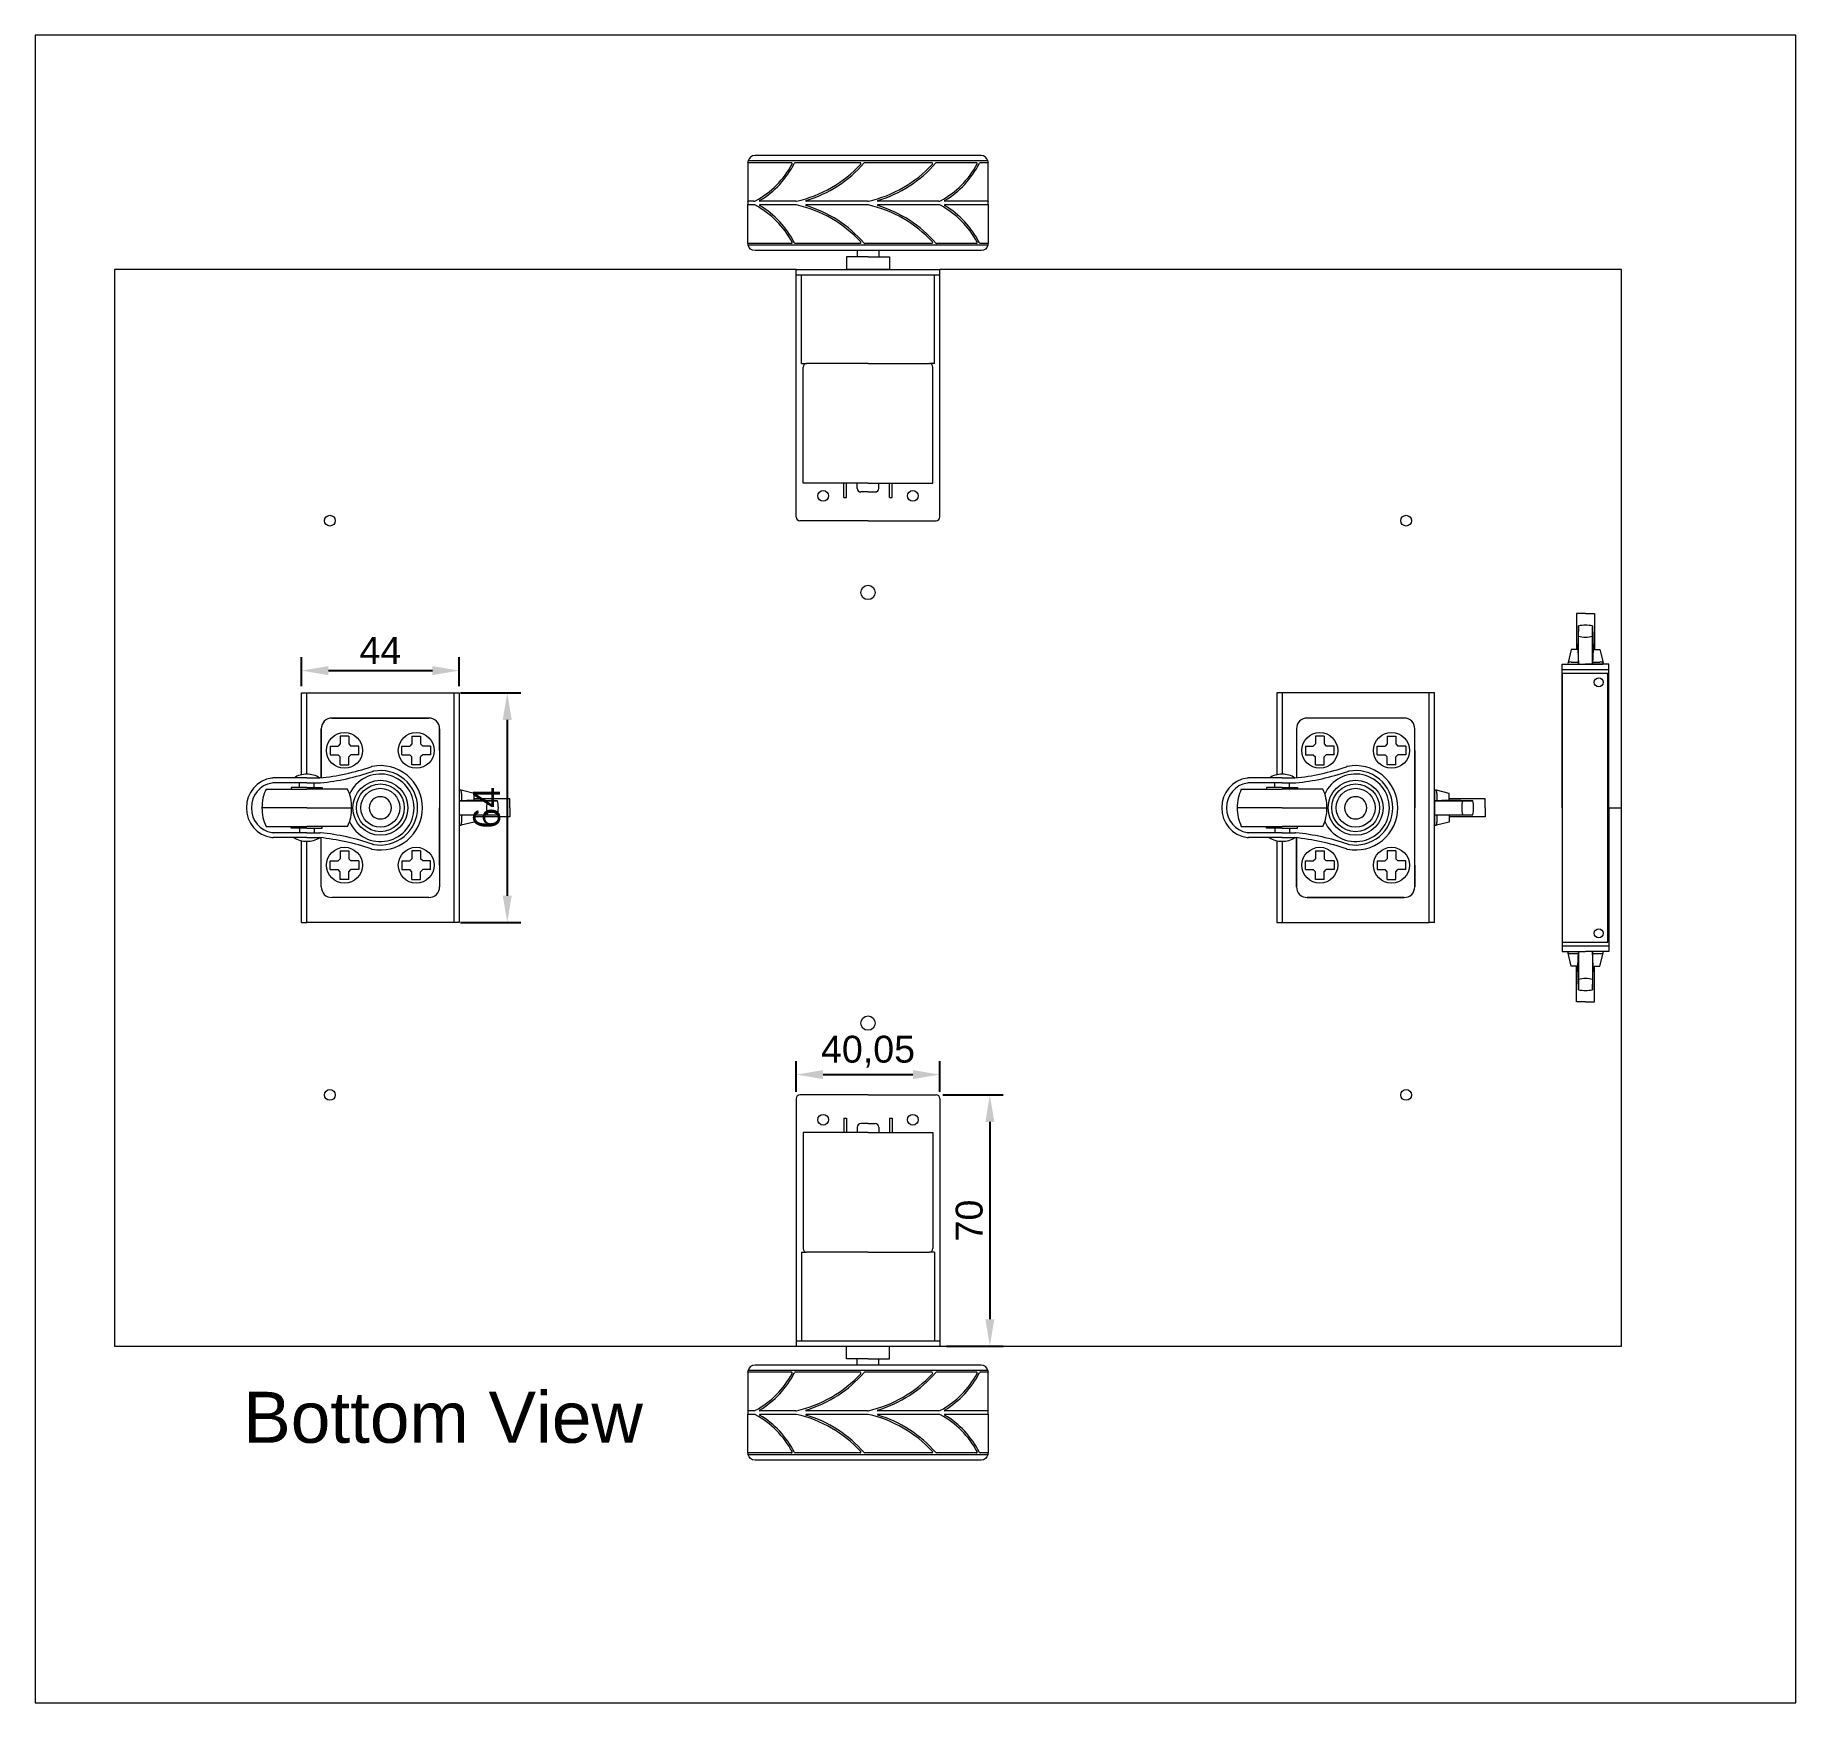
# Paper-space layout 'Layout1' of a CAD drawing. Header units: millimetres. Extents: x 32 to 277, y -20 to 212.
# The model-space entities are those that its viewports show. They can reach past a viewport. Long polylines and large blocks are cut down to what shows.
import ezdxf

# ---------------------------------------------------------------- set-up
doc = ezdxf.new("R2010")
doc.units = ezdxf.units.MM
doc.layers.get('0').update_dxf_attribs({"lineweight": 9})
doc.layers.add('Dimensions', color=30, linetype='Continuous', lineweight=13)
doc.styles.get("Standard").update_dxf_attribs({"font": 'arial.ttf'})
doc.dimstyles.new('ISO-25', dxfattribs={"dimscale": 3, "dimtxt": 2.5, "dimasz": 2.5, "dimexe": 1.25, "dimexo": 0.625, "dimtad": 1, "dimtxsty": 'Standard', "dimcen": 2.5, "dimadec": 0, "dimazin": 0, "dimtfac": 1, "dimtmove": 0, "dimatfit": 3, "dimfxl": 1, "dimarcsym": 0})

# ---------------------------------------------------------------- blocks, each defined once
blk = doc.blocks.new('*U38')
for p, q in [((-1.1, 1.1955), (-1.1, -1.1955)), ((-1.1, 1.1955), (1.1, 1.1955)), ((-1.1, -1.1955), (1.1, -1.1955))]:
    blk.add_line(p, q)
blk = doc.blocks.new('*U39')
at = {"color": 0, "linetype": 'ByBlock', "lineweight": -2, "transparency": 16777216}
for p, rotation in [((1154.12, 1221.73), 270.0000000000001), ((1157.02, 1218.83), 180), ((1154.12, 1215.93), 90.00000000000001)]:
    blk.add_blockref('*U38', p, dxfattribs=dict(at, rotation=rotation))
blk.add_blockref('*U38', (1151.22, 1218.83), dxfattribs=at)
blk = doc.blocks.new('*U40')
for p, q in [((-1.1, 1.1955), (-1.1, -1.1955)), ((-1.1, 1.1955), (1.1, 1.1955)), ((-1.1, -1.1955), (1.1, -1.1955))]:
    blk.add_line(p, q)
blk = doc.blocks.new('*U41')
at = {"color": 0, "linetype": 'ByBlock', "lineweight": -2, "transparency": 16777216}
for p, rotation in [((1154.12, 1221.73), 270.0000000000001), ((1157.02, 1218.83), 180), ((1154.12, 1215.93), 90.00000000000001)]:
    blk.add_blockref('*U40', p, dxfattribs=dict(at, rotation=rotation))
blk.add_blockref('*U40', (1151.22, 1218.83), dxfattribs=at)
blk = doc.blocks.new('*U42')
for p, q in [((-1.1, 1.1955), (-1.1, -1.1955)), ((-1.1, 1.1955), (1.1, 1.1955)), ((-1.1, -1.1955), (1.1, -1.1955))]:
    blk.add_line(p, q)
blk = doc.blocks.new('*U43')
at = {"color": 0, "linetype": 'ByBlock', "lineweight": -2, "transparency": 16777216}
for p, rotation in [((1154.12, 1221.73), 270.0000000000001), ((1157.02, 1218.83), 180), ((1154.12, 1215.93), 90.00000000000001)]:
    blk.add_blockref('*U42', p, dxfattribs=dict(at, rotation=rotation))
blk.add_blockref('*U42', (1151.22, 1218.83), dxfattribs=at)
blk = doc.blocks.new('*U44')
for p, q in [((-1.1, 1.1955), (-1.1, -1.1955)), ((-1.1, 1.1955), (1.1, 1.1955)), ((-1.1, -1.1955), (1.1, -1.1955))]:
    blk.add_line(p, q)
blk = doc.blocks.new('*U45')
at = {"color": 0, "linetype": 'ByBlock', "lineweight": -2, "transparency": 16777216}
for p, rotation in [((1154.12, 1221.73), 270.0000000000001), ((1157.02, 1218.83), 180), ((1154.12, 1215.93), 90.00000000000001)]:
    blk.add_blockref('*U44', p, dxfattribs=dict(at, rotation=rotation))
blk.add_blockref('*U44', (1151.22, 1218.83), dxfattribs=at)
blk = doc.blocks.new('Roda (Bottom)')
for p, q in [((13.5, 25), (-13.5, 25)), ((-16.5, 22), (-16.5, 8.35)), ((16.5, 16), (16.5, 22)), ((-11.2, 17.8), (-11.8, 17.2)), ((-11.8, 14.8), (-11.2, 14.2)), ((-8.8, 17.8), (-8.2, 17.2)), ((-8.2, 14.8), (-8.8, 14.2)), ((8.8, 17.8), (8.2, 17.2)), ((8.2, 14.8), (8.8, 14.2)), ((11.2, 17.8), (11.8, 17.2)), ((11.8, 14.8), (11.2, 14.2)), ((16.5, 16), (16.5, 0)), ((-31.88, 5.19), (-20.5, 5.19)), ((-20.5, 8.31), (-29.85, 8.31)), ((-20.5, 6.93), (-29.75, 6.93)), ((-20.5, 5.63), (-24.82, 5.63)), ((-24.82, 5.63), (-24.82, 5.19)), ((-22.53, 5.63), (-22.53, 6.93)), ((-20.5, 8.31), (-16.91, 8.31)), ((-20.5, 6.93), (-16.9, 6.93)), ((-20.5, 5.63), (-16.18, 5.63)), ((-9.12, 5.19), (-20.5, 5.19)), ((-18.47, 5.63), (-18.47, 6.93)), ((-16.18, 5.63), (-16.18, 5.19)), ((-20.5, 0), (-33, 0)), ((-20.5, 0), (-8, 0)), ((16.5, -16), (16.5, 0)), ((-31.88, -5.19), (-20.5, -5.19)), ((-20.5, -8.31), (-29.85, -8.31)), ((-20.5, -6.93), (-29.75, -6.93)), ((-24.82, -5.63), (-24.82, -5.19)), ((-20.5, -5.63), (-24.82, -5.63)), ((-22.53, -5.63), (-22.53, -6.93)), ((-9.12, -5.19), (-20.5, -5.19)), ((-20.5, -5.63), (-16.18, -5.63)), ((-20.5, -6.93), (-16.9, -6.93)), ((-20.5, -8.31), (-16.91, -8.31)), ((-18.47, -5.63), (-18.47, -6.93)), ((-16.5, -22), (-16.5, -8.35)), ((-16.18, -5.63), (-16.18, -5.19)), ((-11.8, -14.8), (-11.2, -14.2)), ((-8.2, -14.8), (-8.8, -14.2)), ((8.2, -14.8), (8.8, -14.2)), ((11.8, -14.8), (11.2, -14.2)), ((-11.2, -17.8), (-11.8, -17.2)), ((-8.8, -17.8), (-8.2, -17.2)), ((8.8, -17.8), (8.2, -17.2)), ((11.2, -17.8), (11.8, -17.2)), ((16.5, -16), (16.5, -22)), ((13.5, -25), (-13.5, -25))]:
    blk.add_line(p, q)
for centre, radius in [((-10, 16), 5), ((10, 16), 5), ((0, 0), 7.66), ((0, 0), 6.65), ((0, 0), 5.43), ((-10, -16), 5), ((10, -16), 5)]:
    blk.add_circle(centre, radius)
for centre, radius, start, end in [((-13.5, 22), 3, 90, 180), ((13.5, 22), 3, 0, 90), ((-23.28, 71.63), 63.64, 275.7483, 288.9923), ((-23.28, 71.63), 65.02, 275.8126, 288.91), ((-1.92, 9.56), 2, 101.3356, 108.9923), ((0, 0), 11.75, 0, 101.3356), ((-1.56, 8.23), 2, 100.7313, 108.91), ((0, 0), 10.37, 0, 100.7313), ((-29.16, 0.18), 8.17, 97.5632, 181.2575), ((-29.16, 0.18), 6.8, 98.8288, 181.2575), ((-20.7, 0.06), 12.3, 155.3471, 180.2989), ((-29.85, 5.31), 3, 90, 97.5632), ((-29.75, 3.93), 3, 90, 98.8288), ((-20.75, 3.41), 5.93, 87.572, 124.2913), ((-20.25, 3.41), 5.93, 55.7087, 92.428), ((-16.9, 8.93), 2, 270, 275.8126), ((-20.3, 0.06), 12.3, 359.7011, 24.6529), ((0, 0), 9.41, 204.0311, 155.9689), ((-29.16, -0.18), 8.17, 178.7425, 262.4368), ((0, 0), 3.1, 0, 180), ((0, 0), 3.1, 180, 0), ((0, 0), 11.75, 258.6644, 0), ((0, 0), 10.37, 259.2687, 0), ((-29.16, -0.18), 6.8, 178.7425, 261.1712), ((-20.7, -0.06), 12.3, 179.7011, 204.6529), ((-20.3, -0.06), 12.3, 335.3471, 0.2989), ((-29.85, -5.31), 3, 262.4368, 270), ((-29.75, -3.93), 3, 261.1712, 270), ((-20.75, -3.41), 5.93, 235.7087, 272.428), ((-20.25, -3.41), 5.93, 267.572, 304.2913), ((-23.28, -71.63), 63.64, 71.0077, 84.2517), ((-16.9, -8.93), 2, 84.1874, 90), ((-23.28, -71.63), 65.02, 71.09, 84.1874), ((-1.92, -9.56), 2, 251.0077, 258.6644), ((-1.56, -8.23), 2, 251.09, 259.2687), ((-13.5, -22), 3, 180, 270), ((13.5, -22), 3, 270, 0)]:
    blk.add_arc(centre, radius, start, end)
blk.add_blockref('*U39', (-1164.12, -1202.83))
at = {"xscale": -1}
blk.add_blockref('*U41', (1164.12, -1202.83), dxfattribs=at)
at = {"xscale": -1, "rotation": 180}
blk.add_blockref('*U43', (-1164.12, 1202.83), dxfattribs=at)
at = {"rotation": 179.9999999999937}
blk.add_blockref('*U45', (1164.12, 1202.83), dxfattribs=at)
blk = doc.blocks.new('*D48')
at = {"layer": 'Defpoints', "color": 0, "transparency": 16777216}
for p in [(880.02, 175.67), (839.98, 169), (880.02, 169)]:
    blk.add_point(p, dxfattribs=at)
at = {"layer": 'Dimensions', "color": 0, "lineweight": -2, "transparency": 16777216}
for p, q in [((839.98, 170.88), (839.98, 179.42)), ((880.02, 170.88), (880.02, 179.42)), ((847.48, 175.67), (872.52, 175.67))]:
    blk.add_line(p, q, dxfattribs=at)
at = {"layer": 'Dimensions', "color": 0, "transparency": 16777216}
for points in [[(847.48, 176.92), (847.48, 174.42), (839.98, 175.67)], [(872.52, 176.92), (872.52, 174.42), (880.02, 175.67)]]:
    blk.add_solid(points, dxfattribs=at)
at = {"layer": 'Dimensions', "color": 0, "transparency": 16777216, "insert": (860, 182.05), "char_height": 7.5, "attachment_point": 5}
blk.add_mtext('40,05', dxfattribs=at)
blk = doc.blocks.new('*D49')
at = {"layer": 'Defpoints', "color": 0, "transparency": 16777216}
for p in [(879.03, 170), (880.03, 100), (893.96, 100)]:
    blk.add_point(p, dxfattribs=at)
at = {"layer": 'Dimensions', "color": 0, "lineweight": -2, "transparency": 16777216}
for p, q in [((880.9, 170), (897.71, 170)), ((893.96, 162.5), (893.96, 107.5)), ((881.9, 100), (897.71, 100))]:
    blk.add_line(p, q, dxfattribs=at)
at = {"layer": 'Dimensions', "color": 0, "transparency": 16777216}
for points in [[(892.71, 162.5), (895.21, 162.5), (893.96, 170)], [(892.71, 107.5), (895.21, 107.5), (893.96, 100)]]:
    blk.add_solid(points, dxfattribs=at)
at = {"layer": 'Dimensions', "color": 0, "transparency": 16777216, "insert": (888.25, 135), "char_height": 7.5, "attachment_point": 5, "rotation": 90}
blk.add_mtext('70', dxfattribs=at)
blk = doc.blocks.new('*D50')
at = {"layer": 'Defpoints', "color": 0, "transparency": 16777216}
for p in [(744.57, 282), (744.57, 218), (759.44, 218)]:
    blk.add_point(p, dxfattribs=at)
at = {"layer": 'Dimensions', "color": 0, "lineweight": -2, "transparency": 16777216}
for p, q in [((746.45, 282), (763.19, 282)), ((759.44, 274.5), (759.44, 225.5)), ((746.45, 218), (763.19, 218))]:
    blk.add_line(p, q, dxfattribs=at)
at = {"layer": 'Dimensions', "color": 0, "transparency": 16777216}
for points in [[(758.19, 274.5), (760.69, 274.5), (759.44, 282)], [(758.19, 225.5), (760.69, 225.5), (759.44, 218)]]:
    blk.add_solid(points, dxfattribs=at)
at = {"layer": 'Dimensions', "color": 0, "transparency": 16777216, "insert": (753.74, 250), "char_height": 7.5, "attachment_point": 5, "rotation": 90}
blk.add_mtext('64', dxfattribs=at)
blk = doc.blocks.new('*D51')
at = {"layer": 'Defpoints', "color": 0, "transparency": 16777216}
for p in [(746.07, 288.23), (702.07, 282), (746.07, 282)]:
    blk.add_point(p, dxfattribs=at)
at = {"layer": 'Dimensions', "color": 0, "lineweight": -2, "transparency": 16777216}
for p, q in [((702.07, 283.88), (702.07, 291.98)), ((746.07, 283.88), (746.07, 291.98)), ((709.57, 288.23), (738.57, 288.23))]:
    blk.add_line(p, q, dxfattribs=at)
at = {"layer": 'Dimensions', "color": 0, "transparency": 16777216}
for points in [[(709.57, 289.48), (709.57, 286.98), (702.07, 288.23)], [(738.57, 289.48), (738.57, 286.98), (746.07, 288.23)]]:
    blk.add_solid(points, dxfattribs=at)
at = {"layer": 'Dimensions', "color": 0, "transparency": 16777216, "insert": (724.07, 293.85), "char_height": 7.5, "attachment_point": 5}
blk.add_mtext('44', dxfattribs=at)

msp = doc.modelspace()

# ---------------------------------------------------------------- linework, layer by layer
for p, q in [((838.602, 429.75), (826.5, 429.75)), ((893.436, 430.25), (826.564, 430.25)), ((857.78, 429.75), (839.73, 429.75)), ((877.78, 429.75), (859.124, 429.75)), ((890.17, 429.75), (879.124, 429.75)), ((893.5, 429.75), (891.297, 429.75)), ((828.18, 419), (826.5, 419)), ((828.18, 418), (826.5, 418)), ((839.89, 419), (829.829, 419)), ((839.89, 418), (829.829, 418)), ((859.89, 419), (842.743, 419)), ((859.89, 418), (842.743, 418)), ((879.748, 419), (862.743, 419)), ((879.748, 418), (862.743, 418)), ((893.5, 419), (881.397, 419)), ((893.5, 418), (881.397, 418)), ((838.602, 407.25), (826.5, 407.25)), ((893.436, 406.75), (826.564, 406.75)), ((857.78, 407.25), (839.73, 407.25)), ((860, 403.5), (854, 403.5)), ((854, 403.5), (854, 400)), ((857, 405.25), (857, 403.5)), ((877.78, 407.25), (859.124, 407.25)), ((860, 403.5), (866, 403.5)), ((863, 405.25), (863, 403.5)), ((866, 403.5), (866, 400)), ((890.17, 407.25), (879.124, 407.25)), ((893.5, 407.25), (891.297, 407.25)), ((650, 400), (650, 100)), ((839.975, 400), (650, 400)), ((839.975, 331), (839.975, 400)), ((839.975, 400), (854, 400)), ((839.975, 398.5), (880.025, 398.5)), ((841.5, 373.8), (841.5, 398.5)), ((854, 400), (866, 400)), ((866, 400), (854, 400)), ((866, 400), (880.025, 400)), ((878.5, 373.8), (878.5, 398.5)), ((1070, 400), (880.025, 400)), ((880.025, 331), (880.025, 400)), ((1070, 295.918), (1070, 400)), ((841.5, 373.8), (842.9, 373.8)), ((860, 373.8), (842.9, 373.8)), ((860, 373.8), (877.1, 373.8)), ((878.5, 373.8), (877.1, 373.8)), ((841.9, 340.5), (841.9, 372.8)), ((878.1, 340.5), (878.1, 372.8)), ((860, 340.5), (841.9, 340.5)), ((853.25, 336.5), (853.25, 340.5)), ((854, 336.5), (854, 340.5)), ((857, 339), (857, 340.5)), ((860, 340.5), (878.1, 340.5)), ((863, 339), (863, 340.5)), ((866, 336.5), (866, 340.5)), ((866.75, 336.5), (866.75, 340.5)), ((853.25, 336.5), (854, 336.5)), ((860, 338), (858, 338)), ((860, 338), (862, 338)), ((866, 336.5), (866.75, 336.5)), ((860, 330), (840.975, 330)), ((860, 330), (879.025, 330)), ((1060, 304.1), (1057.5, 304.1)), ((1057.5, 304.1), (1057.5, 294.1)), ((1058.056, 300.682), (1057.857, 294.1)), ((1058.056, 290.623), (1058.056, 300.682)), ((1060, 304.1), (1062.5, 304.1)), ((1061.944, 290.623), (1061.944, 300.682)), ((1061.944, 300.682), (1062.143, 294.1)), ((1062.5, 304.1), (1062.5, 294.1)), ((1070, 100), (1070, 295.918)), ((1053.5, 250), (1053.5, 290)), ((1053.5, 290), (1060, 290)), ((1056, 294.1), (1055.121, 290.496)), ((1055.151, 290), (1064.849, 290)), ((1057.5, 294.1), (1056, 294.1)), ((1056, 290.623), (1057.5, 290.623)), ((1057.857, 294.1), (1057.5, 294.1)), ((1057.5, 290.623), (1058.026, 290.623)), ((1057.857, 294.1), (1058.056, 290)), ((1058.056, 290), (1058.056, 290.623)), ((1066.5, 290), (1060, 290)), ((1062.143, 294.1), (1061.944, 290)), ((1061.944, 290), (1061.944, 290.623)), ((1061.974, 290.623), (1062.5, 290.623)), ((1062.143, 294.1), (1062.5, 294.1)), ((1062.5, 294.1), (1064, 294.1)), ((1062.5, 290.623), (1064, 290.623)), ((1064, 294.1), (1064.879, 290.496)), ((1066.5, 250), (1066.5, 290)), ((1053.5, 288.5), (1060, 288.5)), ((1066.2, 287.465), (1053.5, 287.465)), ((1053.5, 287.465), (1053.5, 212.535)), ((1060, 288.5), (1066.5, 288.5)), ((1066.2, 212.535), (1066.2, 287.465)), ((702.073, 282), (703.573, 282)), ((702.073, 259.208), (702.073, 282)), ((703.573, 282), (744.573, 282)), ((703.573, 259.335), (703.573, 282)), ((744.573, 282), (744.573, 218)), ((744.573, 282), (746.073, 282)), ((746.073, 282), (746.073, 218)), ((973.927, 282), (973.927, 259.208)), ((975.427, 282), (973.927, 282)), ((1016.427, 282), (975.427, 282)), ((975.427, 282), (975.427, 259.335)), ((1016.427, 250), (1016.427, 282)), ((1017.927, 282), (1016.427, 282)), ((1017.927, 250), (1017.927, 282)), ((710.573, 275), (737.573, 275)), ((1009.427, 275), (982.427, 275)), ((707.573, 258.351), (707.573, 272)), ((740.573, 272), (740.573, 228)), ((979.427, 272), (979.427, 258.351)), ((1012.427, 250), (1012.427, 272)), ((746.073, 254.856), (746.073, 245.158)), ((750.173, 252.15), (746.073, 251.95)), ((746.073, 251.95), (746.696, 251.95)), ((750.173, 254.007), (746.569, 254.886)), ((746.696, 254.007), (746.696, 252.507)), ((746.696, 252.507), (746.696, 251.981)), ((746.696, 251.95), (756.755, 251.95)), ((750.173, 252.507), (750.173, 254.007)), ((750.173, 252.15), (750.173, 252.507)), ((760.173, 252.507), (750.173, 252.507)), ((756.755, 251.95), (750.173, 252.15)), ((760.173, 250.007), (760.173, 252.507)), ((1017.927, 254.856), (1017.927, 245.158)), ((1022.027, 252.15), (1017.927, 251.95)), ((1017.927, 251.95), (1018.55, 251.95)), ((1022.027, 254.007), (1018.423, 254.886)), ((1018.55, 254.007), (1018.55, 252.507)), ((1018.55, 252.507), (1018.55, 251.981)), ((1018.55, 251.95), (1028.609, 251.95)), ((1022.027, 252.507), (1022.027, 254.007)), ((1022.027, 252.15), (1022.027, 252.507)), ((1032.027, 252.507), (1022.027, 252.507)), ((1028.609, 251.95), (1022.027, 252.15)), ((1032.027, 250.007), (1032.027, 252.507)), ((746.073, 248.063), (746.696, 248.063)), ((750.173, 247.863), (746.073, 248.063)), ((750.173, 246.007), (746.569, 245.128)), ((746.696, 248.063), (756.755, 248.063)), ((746.696, 248.033), (746.696, 247.507)), ((746.696, 247.507), (746.696, 246.007)), ((756.755, 248.063), (750.173, 247.863)), ((750.173, 247.863), (750.173, 247.507)), ((750.173, 247.507), (750.173, 246.007)), ((760.173, 247.507), (750.173, 247.507)), ((760.173, 250.007), (760.173, 247.507)), ((1012.427, 228), (1012.427, 250)), ((1016.427, 218), (1016.427, 250)), ((1017.927, 218), (1017.927, 250)), ((1017.927, 248.063), (1018.55, 248.063)), ((1022.027, 247.863), (1017.927, 248.063)), ((1022.027, 246.007), (1018.423, 245.128)), ((1018.55, 248.063), (1028.609, 248.063)), ((1018.55, 248.033), (1018.55, 247.507)), ((1018.55, 247.507), (1018.55, 246.007)), ((1028.609, 248.063), (1022.027, 247.863)), ((1022.027, 247.863), (1022.027, 247.507)), ((1022.027, 247.507), (1022.027, 246.007)), ((1032.027, 247.507), (1022.027, 247.507)), ((1032.027, 250.007), (1032.027, 247.507)), ((1053.5, 250), (1053.5, 210)), ((1066.5, 250), (1066.5, 210)), ((1066.5, 250), (1070, 250)), ((702.073, 218), (702.073, 240.792)), ((703.573, 218), (703.573, 240.665)), ((707.573, 228), (707.573, 241.649)), ((973.927, 240.792), (973.927, 218)), ((975.427, 240.665), (975.427, 218)), ((979.427, 241.649), (979.427, 228)), ((737.573, 225), (710.573, 225)), ((982.427, 225), (1009.427, 225)), ((702.073, 218), (703.573, 218)), ((744.573, 218), (703.573, 218)), ((746.073, 218), (744.573, 218)), ((973.927, 218), (975.427, 218)), ((975.427, 218), (1016.427, 218)), ((1017.927, 218), (1016.427, 218)), ((1053.5, 212.535), (1066.2, 212.535)), ((1053.5, 211.5), (1060, 211.5)), ((1060, 211.5), (1066.5, 211.5)), ((1053.5, 210), (1060, 210)), ((1056, 205.9), (1055.121, 209.504)), ((1056, 209.377), (1057.5, 209.377)), ((1057.5, 209.377), (1058.026, 209.377)), ((1057.857, 205.9), (1058.056, 210)), ((1058.056, 210), (1058.056, 209.377)), ((1058.056, 209.377), (1058.056, 199.318)), ((1066.5, 210), (1060, 210)), ((1061.944, 210), (1061.944, 209.377)), ((1062.143, 205.9), (1061.944, 210)), ((1061.944, 209.377), (1061.944, 199.318)), ((1061.974, 209.377), (1062.5, 209.377)), ((1062.5, 209.377), (1064, 209.377)), ((1064, 205.9), (1064.879, 209.504)), ((1057.5, 205.9), (1056, 205.9)), ((1057.857, 205.9), (1057.5, 205.9)), ((1057.5, 195.9), (1057.5, 205.9)), ((1058.056, 199.318), (1057.857, 205.9)), ((1061.944, 199.318), (1062.143, 205.9)), ((1062.143, 205.9), (1062.5, 205.9)), ((1062.5, 205.9), (1064, 205.9)), ((1062.5, 195.9), (1062.5, 205.9)), ((1060, 195.9), (1057.5, 195.9)), ((1060, 195.9), (1062.5, 195.9)), ((839.975, 169), (839.975, 100)), ((860, 170), (840.975, 170)), ((860, 170), (879.025, 170)), ((880.025, 169), (880.025, 100)), ((853.25, 163.5), (853.25, 159.5)), ((853.25, 163.5), (854, 163.5)), ((854, 163.5), (854, 159.5)), ((860, 162), (858, 162)), ((860, 162), (862, 162)), ((866, 163.5), (866, 159.5)), ((866, 163.5), (866.75, 163.5)), ((866.75, 163.5), (866.75, 159.5)), ((860, 159.5), (841.9, 159.5)), ((841.9, 159.5), (841.9, 127.2)), ((857, 161), (857, 159.5)), ((860, 159.5), (878.1, 159.5)), ((863, 161), (863, 159.5)), ((878.1, 159.5), (878.1, 127.2)), ((841.5, 126.2), (841.5, 101.5)), ((841.5, 126.2), (842.9, 126.2)), ((860, 126.2), (842.9, 126.2)), ((860, 126.2), (877.1, 126.2)), ((878.5, 126.2), (877.1, 126.2)), ((878.5, 126.2), (878.5, 101.5)), ((650, 100), (839.975, 100)), ((839.975, 101.5), (880.025, 101.5)), ((839.975, 100), (880.025, 100)), ((854, 96.5), (854, 100)), ((866, 96.5), (866, 100)), ((880.025, 100), (1070, 100)), ((893.436, 93.25), (826.564, 93.25)), ((860, 96.5), (854, 96.5)), ((857, 94.75), (857, 96.5)), ((860, 96.5), (866, 96.5)), ((863, 94.75), (863, 96.5)), ((838.602, 92.75), (826.5, 92.75)), ((857.78, 92.75), (839.73, 92.75)), ((877.78, 92.75), (859.124, 92.75)), ((890.17, 92.75), (879.124, 92.75)), ((893.5, 92.75), (891.297, 92.75)), ((828.18, 82), (826.5, 82)), ((828.18, 81), (826.5, 81)), ((839.89, 82), (829.829, 82)), ((839.89, 81), (829.829, 81)), ((859.89, 82), (842.743, 82)), ((859.89, 81), (842.743, 81)), ((879.748, 82), (862.743, 82)), ((879.748, 81), (862.743, 81)), ((893.5, 82), (881.397, 82)), ((893.5, 81), (881.397, 81)), ((838.602, 70.25), (826.5, 70.25)), ((893.436, 69.75), (826.564, 69.75)), ((857.78, 70.25), (839.73, 70.25)), ((877.78, 70.25), (859.124, 70.25)), ((890.17, 70.25), (879.124, 70.25)), ((893.5, 70.25), (891.297, 70.25))]:
    msp.add_line(p, q)
for points in [[(826.5, 429.75), (826.5, 419)], [(893.5, 419), (893.5, 429.75)], [(826.5, 407.25), (826.5, 418)], [(893.5, 418), (893.5, 407.25)], [(826.5, 92.75), (826.5, 82)], [(893.5, 82), (893.5, 92.75)], [(826.5, 70.25), (826.5, 81)], [(893.5, 81), (893.5, 70.25)]]:
    msp.add_lwpolyline(points)
for points in [[(893.436, 430.25, 0.3419987), (891.5, 431.75), (828.5, 431.75, 0.3419987), (826.564, 430.25, 0.3419987)], [(893.436, 406.75, -0.3419987), (891.5, 405.25), (828.5, 405.25, -0.3419987), (826.564, 406.75, -0.3419987)], [(893.436, 93.25, 0.3419987), (891.5, 94.75), (828.5, 94.75, 0.3419987), (826.564, 93.25, 0.3419987)], [(893.436, 69.75, -0.3419987), (891.5, 68.25), (828.5, 68.25, -0.3419987), (826.564, 69.75, -0.3419987)]]:
    msp.add_lwpolyline(points, format="xyb")
for centre, radius in [((847.5, 336.908), 1.5), ((872.5, 336.908), 1.5), ((710, 330), 1.5), ((1010, 330), 1.5), ((860, 310), 2), ((1063.7, 284.965), 1.25), ((1063.7, 215.035), 1.25), ((860, 190), 2), ((710, 170), 1.5), ((1010, 170), 1.5), ((847.5, 163.092), 1.5), ((872.5, 163.092), 1.5)]:
    msp.add_circle(centre, radius)
for centre, radius, start, end in [((825.59, 430.12), 0.982, 337.88691, 7.63558), ((816.584, 441.248), 25.207, 298.62355, 331.91719), ((816.584, 441.248), 25.707, 300.88062, 333.08865), ((838.602, 429.5), 0.25, 331.91719, 90), ((839.73, 429.5), 0.25, 90, 153.08865), ((832.491, 452.84), 34.663, 282.69589, 317.29473), ((832.491, 452.84), 35.163, 286.90097, 318.77063), ((857.78, 429.5), 0.25, 317.29473, 90), ((859.124, 429.5), 0.25, 90, 138.77063), ((852.491, 452.84), 34.663, 282.69589, 317.29473), ((852.491, 452.84), 35.163, 286.90097, 318.77063), ((877.78, 429.5), 0.25, 317.29473, 90), ((879.124, 429.5), 0.25, 90, 138.77063), ((868.151, 441.248), 25.207, 298.62355, 331.91719), ((868.151, 441.248), 25.707, 300.88062, 333.08865), ((890.17, 429.5), 0.25, 331.91719, 90), ((891.297, 429.5), 0.25, 90, 153.08865), ((894.41, 430.12), 0.982, 172.36442, 202.11309), ((825.426, 418.5), 1.185, 335.0453, 24.9547), ((828.18, 420), 1, 270, 298.62355), ((828.18, 417), 1, 61.37645, 90), ((816.584, 395.752), 25.207, 28.08281, 61.37645), ((829.829, 419.1), 0.1, 120.88062, 270), ((829.829, 417.9), 0.1, 90, 239.11938), ((816.584, 395.752), 25.707, 26.91135, 59.11938), ((839.89, 420), 1, 270, 282.69589), ((839.89, 417), 1, 77.30411, 90), ((832.491, 384.16), 34.663, 42.70527, 77.30411), ((842.743, 419.1), 0.1, 106.90097, 270), ((842.743, 417.9), 0.1, 90, 253.09903), ((832.491, 384.16), 35.163, 41.22937, 73.09903), ((859.89, 420), 1, 270, 282.69589), ((859.89, 417), 1, 77.30411, 90), ((852.491, 384.16), 34.663, 42.70527, 77.30411), ((862.743, 419.1), 0.1, 106.90097, 270), ((862.743, 417.9), 0.1, 90, 253.09903), ((852.491, 384.16), 35.163, 41.22937, 73.09903), ((879.748, 420), 1, 270, 298.62355), ((879.748, 417), 1, 61.37645, 90), ((868.151, 395.752), 25.207, 28.08281, 61.37645), ((881.397, 419.1), 0.1, 120.88062, 270), ((881.397, 417.9), 0.1, 90, 239.11938), ((868.151, 395.752), 25.707, 26.91135, 59.11938), ((894.574, 418.5), 1.185, 155.0453, 204.9547), ((838.602, 407.5), 0.25, 270, 28.08281), ((839.73, 407.5), 0.25, 206.91135, 270), ((857.78, 407.5), 0.25, 270, 42.70527), ((859.124, 407.5), 0.25, 221.22937, 270), ((877.78, 407.5), 0.25, 270, 42.70527), ((879.124, 407.5), 0.25, 221.22937, 270), ((890.17, 407.5), 0.25, 270, 28.08281), ((891.297, 407.5), 0.25, 206.91135, 270), ((825.59, 406.88), 0.982, 352.36442, 22.11309), ((894.41, 406.88), 0.982, 157.88691, 187.63558), ((842.9, 372.8), 1, 90, 180), ((877.1, 372.8), 1, 0, 90), ((858, 339), 1, 180, 270), ((862, 339), 1, 270, 0), ((840.975, 331), 1, 180, 270), ((879.025, 331), 1, 270, 0), ((1060, 291.339), 9.543, 78.24908, 101.75092), ((1060, 304.009), 6.445, 252.45008, 287.54992), ((1056.502, 290.332), 1.39, 173.20626, 193.80042), ((1055.847, 288.576), 2.053, 85.71794, 110.70127), ((1064.153, 288.576), 2.053, 69.29873, 94.28206), ((1063.498, 290.332), 1.39, 346.19958, 6.79374), ((710.573, 272), 3, 90, 180), ((737.573, 272), 3, 0, 90), ((982.427, 272), 3, 90, 180), ((1009.427, 272), 3, 0, 90), ((746.405, 253.505), 1.39, 83.20626, 103.80042), ((744.649, 254.16), 2.053, 355.71794, 20.70127), ((760.082, 250.007), 6.445, 162.45008, 197.54992), ((747.412, 250.007), 9.543, 348.24908, 11.75092), ((1018.259, 253.505), 1.39, 83.20626, 103.80042), ((1016.503, 254.16), 2.053, 355.71794, 20.70127), ((1031.936, 250.007), 6.445, 162.45008, 197.54992), ((1019.266, 250.007), 9.543, 348.24908, 11.75092), ((744.649, 245.854), 2.053, 339.29873, 4.28206), ((1016.503, 245.854), 2.053, 339.29873, 4.28206), ((746.405, 246.509), 1.39, 256.19958, 276.79374), ((1018.259, 246.509), 1.39, 256.19958, 276.79374), ((710.573, 228), 3, 180, 270), ((737.573, 228), 3, 270, 0), ((982.427, 228), 3, 180, 270), ((1009.427, 228), 3, 270, 0), ((1056.502, 209.668), 1.39, 166.19958, 186.79374), ((1055.847, 211.424), 2.053, 249.29873, 274.28206), ((1064.153, 211.424), 2.053, 265.71794, 290.70127), ((1063.498, 209.668), 1.39, 353.20626, 13.80042), ((1060, 195.991), 6.445, 72.45008, 107.54992), ((1060, 208.661), 9.543, 258.24908, 281.75092), ((840.975, 169), 1, 90, 180), ((879.025, 169), 1, 0, 90), ((858, 161), 1, 90, 180), ((862, 161), 1, 0, 90), ((842.9, 127.2), 1, 180, 270), ((877.1, 127.2), 1, 270, 0), ((825.59, 93.12), 0.982, 337.88691, 7.63558), ((894.41, 93.12), 0.982, 172.36442, 202.11309), ((816.584, 104.248), 25.207, 298.62355, 331.91719), ((816.584, 104.248), 25.707, 300.88062, 333.08865), ((838.602, 92.5), 0.25, 331.91719, 90), ((839.73, 92.5), 0.25, 90, 153.08865), ((832.491, 115.84), 34.663, 282.69589, 317.29473), ((832.491, 115.84), 35.163, 286.90097, 318.77063), ((857.78, 92.5), 0.25, 317.29473, 90), ((859.124, 92.5), 0.25, 90, 138.77063), ((852.491, 115.84), 34.663, 282.69589, 317.29473), ((852.491, 115.84), 35.163, 286.90097, 318.77063), ((877.78, 92.5), 0.25, 317.29473, 90), ((879.124, 92.5), 0.25, 90, 138.77063), ((868.151, 104.248), 25.207, 298.62355, 331.91719), ((868.151, 104.248), 25.707, 300.88062, 333.08865), ((890.17, 92.5), 0.25, 331.91719, 90), ((891.297, 92.5), 0.25, 90, 153.08865), ((825.426, 81.5), 1.185, 335.0453, 24.9547), ((828.18, 83), 1, 270, 298.62355), ((828.18, 80), 1, 61.37645, 90), ((816.584, 58.752), 25.207, 28.08281, 61.37645), ((829.829, 82.1), 0.1, 120.88062, 270), ((829.829, 80.9), 0.1, 90, 239.11938), ((816.584, 58.752), 25.707, 26.91135, 59.11938), ((839.89, 83), 1, 270, 282.69589), ((839.89, 80), 1, 77.30411, 90), ((832.491, 47.16), 34.663, 42.70527, 77.30411), ((842.743, 82.1), 0.1, 106.90097, 270), ((842.743, 80.9), 0.1, 90, 253.09903), ((832.491, 47.16), 35.163, 41.22937, 73.09903), ((859.89, 83), 1, 270, 282.69589), ((859.89, 80), 1, 77.30411, 90), ((852.491, 47.16), 34.663, 42.70527, 77.30411), ((862.743, 82.1), 0.1, 106.90097, 270), ((862.743, 80.9), 0.1, 90, 253.09903), ((852.491, 47.16), 35.163, 41.22937, 73.09903), ((879.748, 83), 1, 270, 298.62355), ((879.748, 80), 1, 61.37645, 90), ((868.151, 58.752), 25.207, 28.08281, 61.37645), ((881.397, 82.1), 0.1, 120.88062, 270), ((881.397, 80.9), 0.1, 90, 239.11938), ((868.151, 58.752), 25.707, 26.91135, 59.11938), ((894.574, 81.5), 1.185, 155.0453, 204.9547), ((825.59, 69.88), 0.982, 352.36442, 22.11309), ((838.602, 70.5), 0.25, 270, 28.08281), ((839.73, 70.5), 0.25, 206.91135, 270), ((857.78, 70.5), 0.25, 270, 42.70527), ((859.124, 70.5), 0.25, 221.22937, 270), ((877.78, 70.5), 0.25, 270, 42.70527), ((879.124, 70.5), 0.25, 221.22937, 270), ((890.17, 70.5), 0.25, 270, 28.08281), ((891.297, 70.5), 0.25, 206.91135, 270), ((894.41, 69.88), 0.982, 157.88691, 187.63558)]:
    msp.add_arc(centre, radius, start, end)

# ---------------------------------------------------------------- block references
for p in [(724.073, 250), (995.927, 250)]:
    msp.add_blockref('Roda (Bottom)', p)

# ---------------------------------------------------------------- texts
msp.add_text('Bottom View', height=14.20373).set_placement((685.861, 73.079))

# ---------------------------------------------------------------- dimensions: what is measured, and where the dimension line sits
at = {"layer": 'Dimensions'}
dim = msp.add_linear_dim(base=(746.073, 288.227), p1=(702.073, 282), p2=(746.073, 282), dimstyle='ISO-25', dxfattribs=at)
dim.commit()
dim.dimension.update_dxf_attribs({"geometry": '*D51', "text_midpoint": (724.073, 293.852)})
for base, p1, p2, picture, middle in [((759.444, 218), (744.573, 282), (744.573, 218), '*D50', (753.74, 250)), ((893.958, 100), (879.025, 170), (880.025, 100), '*D49', (888.254, 135))]:
    dim = msp.add_linear_dim(base=base, p1=p1, p2=p2, angle=90, dimstyle='ISO-25', dxfattribs=at)
    dim.commit()
    dim.dimension.update_dxf_attribs({"geometry": picture, "text_midpoint": middle})
dim = msp.add_linear_dim(base=(880.025, 175.67), p1=(839.975, 169), p2=(880.025, 169), dimstyle='ISO-25', dxfattribs=at)
dim.commit()
dim.dimension.update_dxf_attribs({"geometry": '*D48', "text_midpoint": (860, 175.67), "dimtype": 160})

psp = doc.layouts.get("Layout1")

# ---------------------------------------------------------------- viewports
at = {"layer": '0', "view_target_point": (759.25, 669.06)}
psp.add_viewport(center=(154.25, 95.68), size=(245.38, 232.3146), view_center_point=(113.99, -436.109), view_height=464.62914, dxfattribs=at)

doc.saveas('drawing.dxf')
